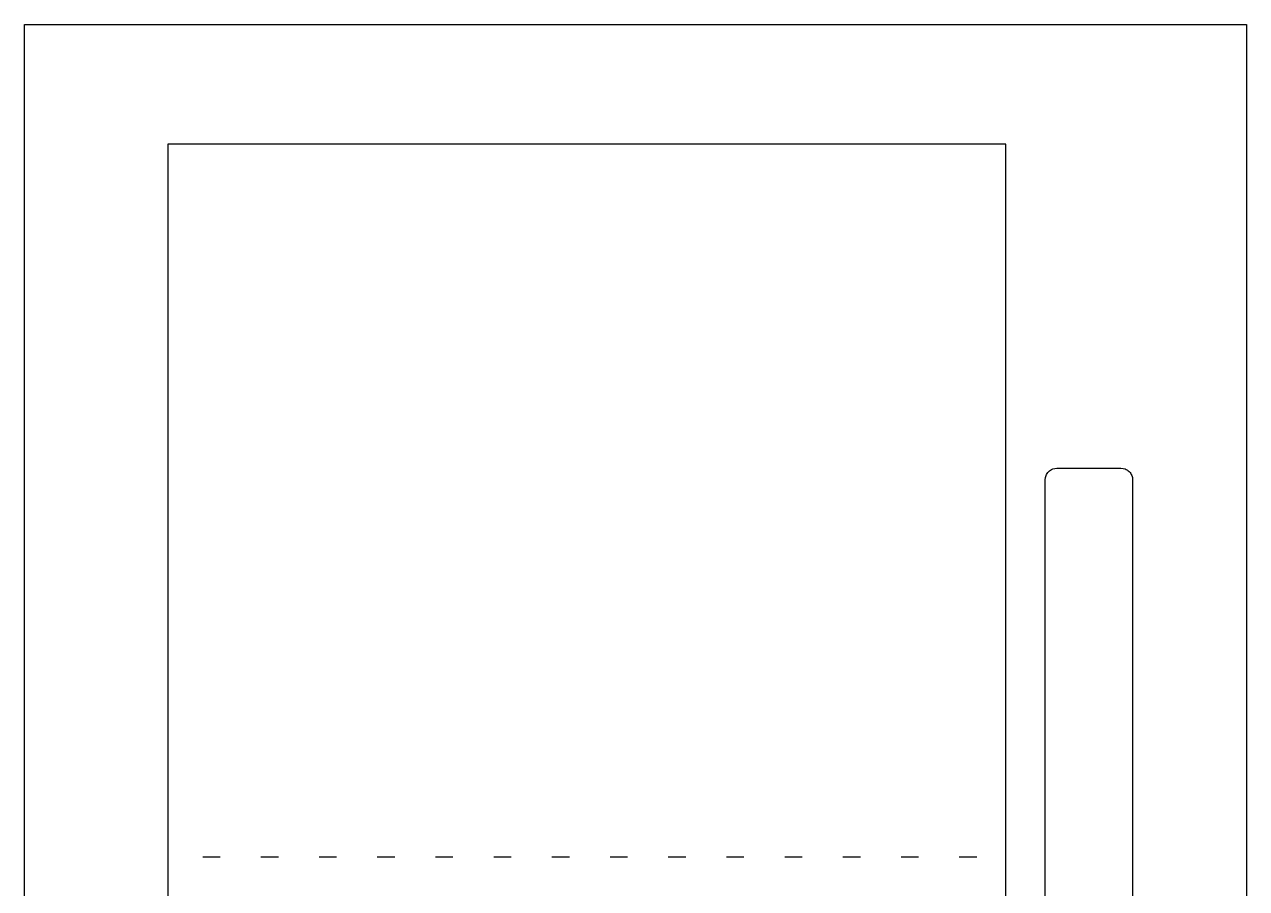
# Model space of a CAD drawing. Header units: millimetres. Extents: x 452 to 662, y -13 to 284.
# Drawn here: x 452.5 to 662.5, y 135.5 to 284 of the extents above; entities that cross this region are included whole.
import ezdxf

# ---------------------------------------------------------------- set-up
doc = ezdxf.new("R2010")
doc.units = ezdxf.units.MM
doc.header["$MEASUREMENT"] = 0
doc.layers.add('Default', color=7, linetype='Continuous')

msp = doc.modelspace()

# ---------------------------------------------------------------- linework, layer by layer
at = {"layer": 'Default'}
for points in [[(452.47, 283.99), (662.47, 283.99)], [(452.47, -13.01), (452.47, 283.99)], [(662.47, 283.99), (662.47, -13.01)], [(477.11, 197.91), (477.11, 140.91), (477.11, 74.91), (477.11, 17.91), (477.11, 5.91), (555.11, 5.91), (621.11, 5.91), (621.11, 17.91), (621.11, 74.91), (621.11, 140.91), (621.11, 197.91), (621.11, 263.41), (555.11, 263.41), (477.11, 263.41), (477.11, 197.91)], [(627.89, 205.74), (627.93, 206.1), (628.03, 206.47), (628.12, 206.66), (628.22, 206.83), (628.34, 207), (628.48, 207.15), (628.63, 207.29), (628.8, 207.41), (628.97, 207.51), (629.16, 207.6), (629.53, 207.7), (629.89, 207.74), (640.89, 207.74), (641.26, 207.7), (641.63, 207.6), (641.81, 207.51), (641.99, 207.41), (642.15, 207.29), (642.31, 207.15), (642.45, 207), (642.57, 206.83), (642.67, 206.66), (642.75, 206.47), (642.86, 206.1), (642.89, 205.74), (642.89, 78.98)], [(627.89, 76.78), (627.89, 205.74)], [(483.11, 140.91), (486.11, 140.91)], [(493.11, 140.91), (496.11, 140.91)], [(503.11, 140.91), (506.11, 140.91)], [(513.11, 140.91), (516.11, 140.91)], [(523.11, 140.91), (526.11, 140.91)], [(533.11, 140.91), (536.11, 140.91)], [(543.11, 140.91), (546.11, 140.91)], [(553.11, 140.91), (556.11, 140.91)], [(563.11, 140.91), (566.11, 140.91)], [(573.11, 140.91), (576.11, 140.91)], [(583.11, 140.91), (586.11, 140.91)], [(593.11, 140.91), (596.11, 140.91)], [(603.11, 140.91), (606.11, 140.91)], [(613.11, 140.91), (616.11, 140.91)]]:
    msp.add_lwpolyline(points, dxfattribs=at)

doc.saveas('drawing.dxf')
